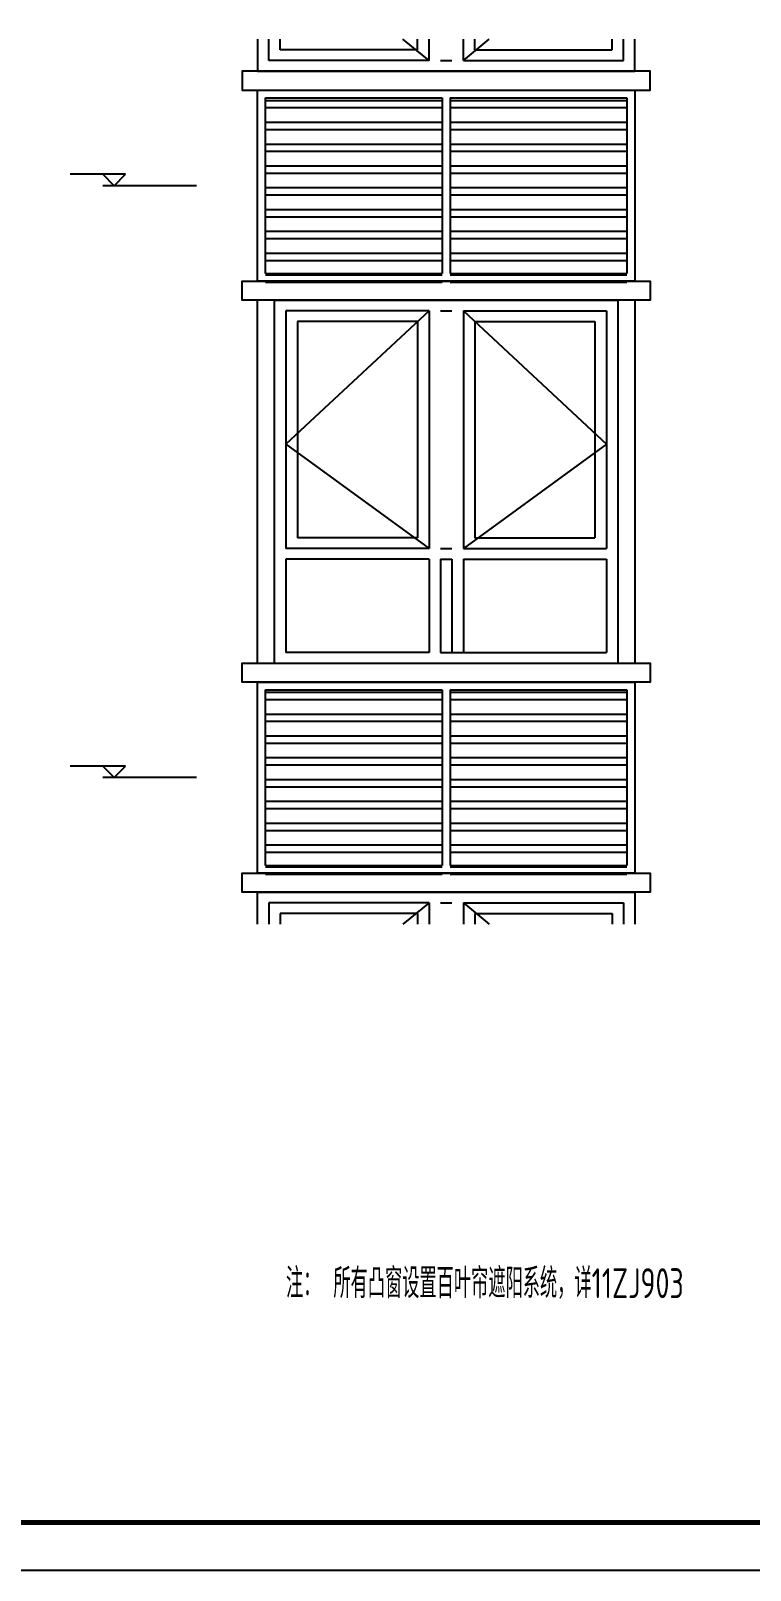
# Model space of a CAD drawing. Extents: x -737978 to 768813, y -372247 to 1140308.
# Drawn here: x -556039 to -552267, y -338663 to -330599 of the extents above; entities that cross this region are included whole.
import ezdxf

# ---------------------------------------------------------------- set-up
doc = ezdxf.new("R2010")
doc.units = 0
doc.header["$LTSCALE"] = 1000
doc.header["$MEASUREMENT"] = 0
doc.linetypes.add('HIDDEN', pattern=[9.525, 6.35, -3.175])
doc.layers.get('0').update_dxf_attribs({"linetype": 'CONTINUOUS'})
for name, color, linetype in [('A-ANNO-TEXT', 7, 'CONTINUOUS'), ('DIM_ELEV', 3, 'CONTINUOUS'), ('PUB_TITLE', 4, 'CONTINUOUS'), ('空调位', 8, 'CONTINUOUS'), ('立面窗', 145, 'CONTINUOUS')]:
    doc.layers.add(name, color=color, linetype=linetype)
doc.styles.add('A-单线字', font='GBENOR', dxfattribs={"bigfont": 'GBCBIG'})

# ---------------------------------------------------------------- blocks, each defined once
blk = doc.blocks.new('A$C68730335')
at = {"layer": '空调位'}
h = blk.add_hatch(dxfattribs=at)
h.set_pattern_fill('ANSI32', color=8, scale=120, angle=135, style=0)
h.set_pattern_definition([(180, (1439164.1, 1608876.8), (-4e-14, -571.5), []), (180, (1438973.6, 1609067.3), (-4e-14, -571.5), [])])
h.paths.add_polyline_path([(5155, 24502), (5155, 19402), (9783, 19402), (9783, 24502)])
h = blk.add_hatch(dxfattribs=at)
h.set_pattern_fill('ANSI32', color=8, scale=120, angle=135, style=0)
h.set_pattern_definition([(180, (1439614.1, 1608876.8), (-4e-14, -571.5), []), (180, (1439423.6, 1609067.3), (-4e-14, -571.5), [])])
h.paths.add_polyline_path([(14626, 24502), (9998, 24502), (9998, 19402), (14626, 19402)])
h = blk.add_hatch(dxfattribs=at)
h.set_pattern_fill('ANSI32', color=8, scale=120, angle=135, style=0)
h.set_pattern_definition([(180, (1439164.1, 1593376.8), (-4e-14, -571.5), []), (180, (1438973.6, 1593567.3), (-4e-14, -571.5), [])])
h.paths.add_polyline_path([(5155, 9002), (5155, 3902), (9783, 3902), (9783, 9002)])
h = blk.add_hatch(dxfattribs=at)
h.set_pattern_fill('ANSI32', color=8, scale=120, angle=135, style=0)
h.set_pattern_definition([(180, (1439614.1, 1593376.8), (-4e-14, -571.5), []), (180, (1439423.6, 1593567.3), (-4e-14, -571.5), [])])
h.paths.add_polyline_path([(14626, 9002), (9998, 9002), (9998, 3902), (14626, 3902)])
at = {"color": 2}
for points in [[(4941, 24702), (14841, 24702), (15241, 24702), (15241, 25202), (4941, 25202), (4541, 25202), (4541, 24702), (4941, 24702)], [(4941, 19702), (14841, 19702), (15241, 19702), (15241, 19202), (5391, 19202), (4541, 19202), (4541, 19702), (4941, 19702)], [(5391, 9702), (14391, 9702), (15241, 9702), (15241, 9202), (4941, 9202), (4541, 9202), (4541, 9702), (5391, 9702)], [(4941, 4202), (14841, 4202), (15241, 4202), (15241, 3702), (4941, 3702), (4541, 3702), (4541, 4202), (4941, 4202)]]:
    blk.add_lwpolyline(points, dxfattribs=at)
at = {"layer": 'DIM_ELEV'}
for p, q in [((1487, 22502), (30, 22502)), ((1187, 22202), (887, 22502)), ((3347, 22202), (887, 22202)), ((1187, 22202), (1487, 22502)), ((1487, 7002), (30, 7002)), ((1187, 6702), (887, 7002)), ((1187, 6702), (1487, 7002)), ((3347, 6702), (887, 6702))]:
    blk.add_line(p, q, dxfattribs=at)
at = {"layer": '空调位', "color": 8}
for p, q in [((4941, 19702), (4941, 24702)), ((4941, 24702), (14841, 24702)), ((14841, 24702), (14841, 19702)), ((5155, 24502), (9783, 24502)), ((5155, 19902), (5155, 24502)), ((9783, 24502), (9783, 19902)), ((9998, 24502), (9998, 19902)), ((9998, 24502), (14626, 24502)), ((14626, 24502), (14626, 19902)), ((5155, 19902), (9783, 19902)), ((9998, 19902), (14626, 19902)), ((14841, 19702), (4941, 19702)), ((4941, 4202), (4941, 9202)), ((4941, 9202), (14841, 9202)), ((5155, 9002), (9783, 9002)), ((5155, 4402), (5155, 9002)), ((9783, 9002), (9783, 4402)), ((9998, 9002), (9998, 4402)), ((9998, 9002), (14626, 9002)), ((14626, 9002), (14626, 4402)), ((14841, 9202), (14841, 4202)), ((14841, 4202), (4941, 4202)), ((5155, 4402), (9783, 4402)), ((9998, 4402), (14626, 4402))]:
    blk.add_line(p, q, dxfattribs=at)
at = {"layer": '立面窗'}
for p, q in [((4941, 26039), (4941, 25202)), ((5241, 25480), (5241, 26039)), ((5541, 25758), (5541, 26039)), ((9141, 25758), (9141, 26039)), ((9441, 25480), (9441, 26039)), ((10341, 25480), (10341, 26039)), ((10641, 25758), (10641, 26039)), ((14241, 25758), (14241, 26039)), ((14541, 25480), (14541, 26039)), ((14841, 25202), (14841, 26039)), ((9441, 25480), (5241, 25480)), ((9141, 25758), (5541, 25758)), ((9741, 25480), (10041, 25480)), ((10341, 25480), (14541, 25480)), ((10641, 25758), (14241, 25758)), ((4941, 25202), (14841, 25202)), ((4941, 9702), (4941, 19202)), ((5391, 9702), (5391, 19202)), ((5391, 19202), (14391, 19202)), ((14391, 19202), (14391, 9702)), ((14841, 19202), (14841, 9702)), ((5691, 18924), (5691, 12700)), ((9441, 18924), (5691, 18924)), ((9141, 18646), (5991, 18646)), ((5991, 18646), (5991, 12978)), ((9141, 18646), (9141, 12978)), ((9441, 18924), (9441, 12700)), ((9741, 18924), (10041, 18924)), ((10341, 18924), (14091, 18924)), ((10341, 18924), (10341, 12700)), ((10641, 18646), (13791, 18646)), ((10641, 18646), (10641, 12978)), ((13791, 18646), (13791, 12978)), ((14091, 18924), (14091, 12700)), ((9141, 12978), (5991, 12978)), ((10641, 12978), (13791, 12978)), ((9441, 12700), (5691, 12700)), ((9741, 12700), (10041, 12700)), ((10341, 12700), (14091, 12700)), ((9441, 12422), (5691, 12422)), ((5691, 12422), (5691, 9980)), ((9441, 12422), (9441, 9980)), ((9741, 12422), (10041, 12422)), ((9741, 12422), (9741, 9980)), ((10041, 12422), (10041, 9980)), ((10341, 12422), (14091, 12422)), ((10341, 12422), (10341, 9980)), ((14091, 12422), (14091, 9980)), ((5391, 9702), (14391, 9702)), ((9441, 9980), (5691, 9980)), ((9741, 9980), (14091, 9980)), ((4941, 2864), (4941, 3702)), ((4941, 3702), (14841, 3702)), ((14841, 3702), (14841, 2864)), ((5241, 3424), (5241, 2864)), ((9441, 3424), (5241, 3424)), ((9441, 3424), (9441, 2864)), ((9741, 3424), (10041, 3424)), ((10341, 3424), (14541, 3424)), ((10341, 3424), (10341, 2864)), ((14541, 3424), (14541, 2864)), ((9141, 3146), (5541, 3146)), ((5541, 3146), (5541, 2864)), ((9141, 3146), (9141, 2864)), ((10641, 3146), (14241, 3146)), ((10641, 3146), (10641, 2864)), ((14241, 3146), (14241, 2864))]:
    blk.add_line(p, q, dxfattribs=at)
at = {"layer": '立面窗', "linetype": 'HIDDEN'}
for p, q in [((9441, 25480), (8759, 26039)), ((10341, 25480), (11022, 26039)), ((9441, 18924), (5691, 15437)), ((10341, 18924), (14091, 15437)), ((5691, 15437), (9441, 12700)), ((14091, 15437), (10341, 12700)), ((9441, 3424), (8759, 2864)), ((10341, 3424), (11022, 2864))]:
    blk.add_line(p, q, dxfattribs=at)

msp = doc.modelspace()

# ---------------------------------------------------------------- linework, layer by layer
at = {"layer": 'PUB_TITLE'}
msp.add_lwpolyline([(-566186.3, -338662.7), (-545161.3, -338662.7), (-545161.3, -323812.7), (-566186.3, -323812.7)], close=True, dxfattribs=at)
at = {"layer": 'PUB_TITLE', "const_width": 25}
msp.add_lwpolyline([(-565561.3, -338412.7), (-545411.3, -338412.7), (-545411.3, -324062.7), (-565561.3, -324062.7)], close=True, dxfattribs=at)

# ---------------------------------------------------------------- block references
at = {"xscale": 0.2000058523430951, "yscale": 0.2000058523430951, "zscale": 0.2000058523430951}
msp.add_blockref('A$C68730335', (-555839.2, -335851.1), dxfattribs=at)

# ---------------------------------------------------------------- texts
at = {"layer": 'A-ANNO-TEXT', "style": 'A-单线字', "width": 0.8}
msp.add_text('注： 所有凸窗设置百叶帘遮阳系统，详11ZJ903  ', height=156.738, rotation=359.99977, dxfattribs=at).set_placement((-554701, -337237.6))

doc.saveas('drawing.dxf')
